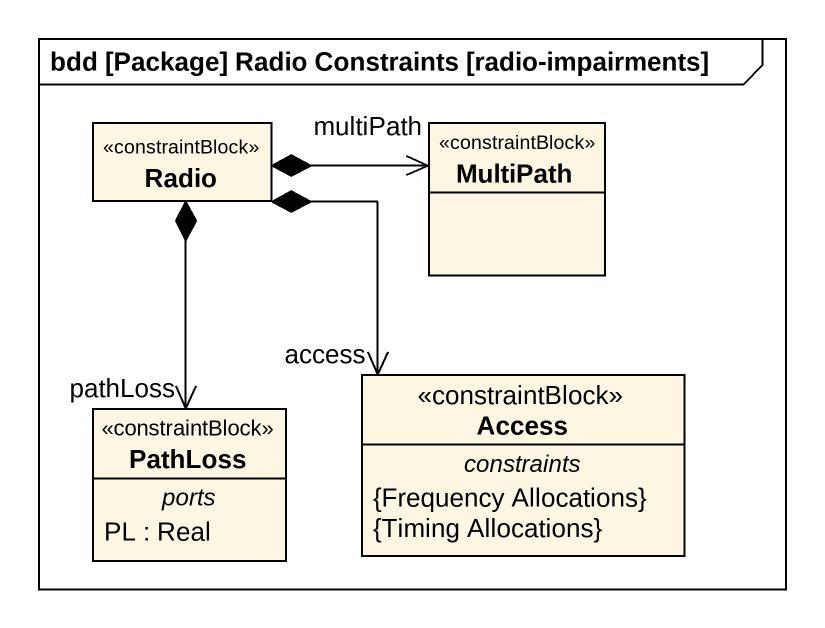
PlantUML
@startuml
mainframe bdd [Package] Radio Constraints [radio-impairments]
hide circle
hide empty members
class Radio <<constraintBlock>>
class MultiPath <<constraintBlock>>
class Access <<constraintBlock>> {
  -- constraints --
  {Frequency Allocations}
  {Timing Allocations}
}
class PathLoss <<constraintBlock>> {
  -- ports --
  PL : Real
}
MultiPath "multiPath" <-left-* Radio
Access "access" <-up-* Radio
PathLoss "pathLoss" <-up-* Radio
@enduml
